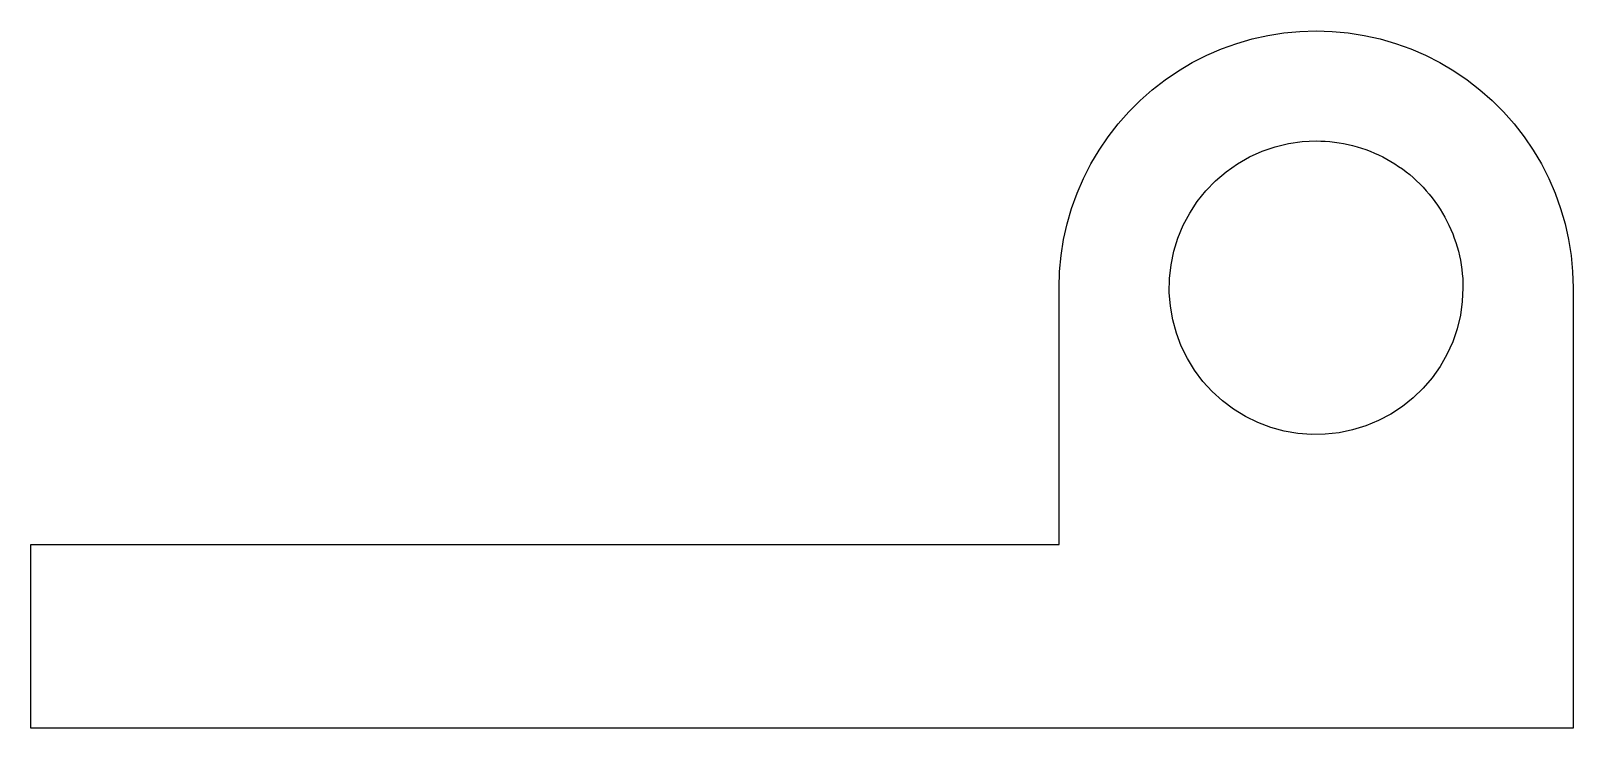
# Model space of a CAD drawing. Header units: metres. Extents: x -33.5 to 8.5, y 0 to 19.
import ezdxf

# ---------------------------------------------------------------- set-up
doc = ezdxf.new("R2010")
doc.units = ezdxf.units.M

msp = doc.modelspace()

# ---------------------------------------------------------------- linework, layer by layer
for points in [[(-5.5, 12), (-5.486, 12.44), (-5.445, 12.877), (-5.376, 13.312), (-5.28, 13.741), (-5.157, 14.163), (-5.008, 14.577), (-4.834, 14.98), (-4.634, 15.372), (-4.41, 15.751), (-4.163, 16.114), (-3.894, 16.462), (-3.603, 16.792), (-3.292, 17.103), (-2.962, 17.394), (-2.614, 17.663), (-2.251, 17.91), (-1.872, 18.134), (-1.48, 18.334), (-1.077, 18.508), (-0.663, 18.657), (-0.241, 18.78), (0.188, 18.876), (0.623, 18.945), (1.06, 18.986), (1.5, 19), (1.94, 18.986), (2.377, 18.945), (2.812, 18.876), (3.241, 18.78), (3.663, 18.657), (4.077, 18.508), (4.48, 18.334), (4.872, 18.134), (5.251, 17.91), (5.614, 17.663), (5.962, 17.394), (6.292, 17.103), (6.603, 16.792), (6.894, 16.462), (7.163, 16.114), (7.41, 15.751), (7.634, 15.372), (7.834, 14.98), (8.008, 14.577), (8.157, 14.163), (8.28, 13.741), (8.376, 13.312), (8.445, 12.877), (8.486, 12.44), (8.5, 12)], [(5.5, 12), (5.482, 11.624), (5.429, 11.25), (5.341, 10.884), (5.219, 10.528), (5.064, 10.184), (4.877, 9.857), (4.661, 9.548), (4.416, 9.262), (4.145, 9), (3.851, 8.764), (3.536, 8.557), (3.203, 8.381), (2.855, 8.236), (2.495, 8.126), (2.126, 8.049), (1.751, 8.008), (1.374, 8.002), (0.999, 8.032), (0.627, 8.096), (0.264, 8.196), (-0.089, 8.329), (-0.427, 8.495), (-0.748, 8.692), (-1.05, 8.918), (-1.328, 9.172), (-1.582, 9.45), (-1.808, 9.752), (-2.005, 10.073), (-2.171, 10.411), (-2.304, 10.764), (-2.404, 11.127), (-2.468, 11.499), (-2.498, 11.874), (-2.492, 12.251), (-2.451, 12.626), (-2.374, 12.995), (-2.264, 13.355), (-2.119, 13.703), (-1.943, 14.036), (-1.736, 14.351), (-1.5, 14.645), (-1.238, 14.916), (-0.952, 15.161), (-0.643, 15.377), (-0.316, 15.564), (0.028, 15.719), (0.384, 15.841), (0.75, 15.929), (1.124, 15.982), (1.5, 16)], [(1.5, 16), (1.626, 15.998), (1.751, 15.992), (1.876, 15.982), (2.001, 15.968), (2.126, 15.951), (2.25, 15.929), (2.373, 15.904), (2.495, 15.874), (2.616, 15.841), (2.736, 15.804), (2.855, 15.764), (2.972, 15.719), (3.089, 15.671), (3.203, 15.619), (3.316, 15.564), (3.427, 15.505), (3.536, 15.443), (3.643, 15.377), (3.748, 15.308), (3.851, 15.236), (3.952, 15.161), (4.05, 15.082), (4.145, 15), (4.238, 14.916), (4.328, 14.828), (4.416, 14.738), (4.5, 14.645), (4.582, 14.55), (4.661, 14.452), (4.736, 14.351), (4.808, 14.248), (4.877, 14.143), (4.943, 14.036), (5.005, 13.927), (5.064, 13.816), (5.119, 13.703), (5.171, 13.589), (5.219, 13.472), (5.264, 13.355), (5.304, 13.236), (5.341, 13.116), (5.374, 12.995), (5.404, 12.873), (5.429, 12.75), (5.451, 12.626), (5.468, 12.501), (5.482, 12.376), (5.492, 12.251), (5.498, 12.126), (5.5, 12)], [(-5.5, 5), (-5.5, 5.14), (-5.5, 5.28), (-5.5, 5.42), (-5.5, 5.56), (-5.5, 5.7), (-5.5, 5.84), (-5.5, 5.98), (-5.5, 6.12), (-5.5, 6.26), (-5.5, 6.4), (-5.5, 6.54), (-5.5, 6.68), (-5.5, 6.82), (-5.5, 6.96), (-5.5, 7.1), (-5.5, 7.24), (-5.5, 7.38), (-5.5, 7.52), (-5.5, 7.66), (-5.5, 7.8), (-5.5, 7.94), (-5.5, 8.08), (-5.5, 8.22), (-5.5, 8.36), (-5.5, 8.5), (-5.5, 8.64), (-5.5, 8.78), (-5.5, 8.92), (-5.5, 9.06), (-5.5, 9.2), (-5.5, 9.34), (-5.5, 9.48), (-5.5, 9.62), (-5.5, 9.76), (-5.5, 9.9), (-5.5, 10.04), (-5.5, 10.18), (-5.5, 10.32), (-5.5, 10.46), (-5.5, 10.6), (-5.5, 10.74), (-5.5, 10.88), (-5.5, 11.02), (-5.5, 11.16), (-5.5, 11.3), (-5.5, 11.44), (-5.5, 11.58), (-5.5, 11.72), (-5.5, 11.86), (-5.5, 12)], [(-5.5, 5), (-5.5, 5.14), (-5.5, 5.28), (-5.5, 5.42), (-5.5, 5.56), (-5.5, 5.7), (-5.5, 5.84), (-5.5, 5.98), (-5.5, 6.12), (-5.5, 6.26), (-5.5, 6.4), (-5.5, 6.54), (-5.5, 6.68), (-5.5, 6.82), (-5.5, 6.96), (-5.5, 7.1), (-5.5, 7.24), (-5.5, 7.38), (-5.5, 7.52), (-5.5, 7.66), (-5.5, 7.8), (-5.5, 7.94), (-5.5, 8.08), (-5.5, 8.22), (-5.5, 8.36), (-5.5, 8.5), (-5.5, 8.64), (-5.5, 8.78), (-5.5, 8.92), (-5.5, 9.06), (-5.5, 9.2), (-5.5, 9.34), (-5.5, 9.48), (-5.5, 9.62), (-5.5, 9.76), (-5.5, 9.9), (-5.5, 10.04), (-5.5, 10.18), (-5.5, 10.32), (-5.5, 10.46), (-5.5, 10.6), (-5.5, 10.74), (-5.5, 10.88), (-5.5, 11.02), (-5.5, 11.16), (-5.5, 11.3), (-5.5, 11.44), (-5.5, 11.58), (-5.5, 11.72), (-5.5, 11.86), (-5.5, 12)], [(8.5, 12), (8.5, 11.76), (8.5, 11.52), (8.5, 11.28), (8.5, 11.04), (8.5, 10.8), (8.5, 10.56), (8.5, 10.32), (8.5, 10.08), (8.5, 9.84), (8.5, 9.6), (8.5, 9.36), (8.5, 9.12), (8.5, 8.88), (8.5, 8.64), (8.5, 8.4), (8.5, 8.16), (8.5, 7.92), (8.5, 7.68), (8.5, 7.44), (8.5, 7.2), (8.5, 6.96), (8.5, 6.72), (8.5, 6.48), (8.5, 6.24), (8.5, 6), (8.5, 5.76), (8.5, 5.52), (8.5, 5.28), (8.5, 5.04), (8.5, 4.8), (8.5, 4.56), (8.5, 4.32), (8.5, 4.08), (8.5, 3.84), (8.5, 3.6), (8.5, 3.36), (8.5, 3.12), (8.5, 2.88), (8.5, 2.64), (8.5, 2.4), (8.5, 2.16), (8.5, 1.92), (8.5, 1.68), (8.5, 1.44), (8.5, 1.2), (8.5, 0.96), (8.5, 0.72), (8.5, 0.48), (8.5, 0.24), (8.5, 0)], [(-33.5, 0), (-33.5, 0.1), (-33.5, 0.2), (-33.5, 0.3), (-33.5, 0.4), (-33.5, 0.5), (-33.5, 0.6), (-33.5, 0.7), (-33.5, 0.8), (-33.5, 0.9), (-33.5, 1), (-33.5, 1.1), (-33.5, 1.2), (-33.5, 1.3), (-33.5, 1.4), (-33.5, 1.5), (-33.5, 1.6), (-33.5, 1.7), (-33.5, 1.8), (-33.5, 1.9), (-33.5, 2), (-33.5, 2.1), (-33.5, 2.2), (-33.5, 2.3), (-33.5, 2.4), (-33.5, 2.5), (-33.5, 2.6), (-33.5, 2.7), (-33.5, 2.8), (-33.5, 2.9), (-33.5, 3), (-33.5, 3.1), (-33.5, 3.2), (-33.5, 3.3), (-33.5, 3.4), (-33.5, 3.5), (-33.5, 3.6), (-33.5, 3.7), (-33.5, 3.8), (-33.5, 3.9), (-33.5, 4), (-33.5, 4.1), (-33.5, 4.2), (-33.5, 4.3), (-33.5, 4.4), (-33.5, 4.5), (-33.5, 4.6), (-33.5, 4.7), (-33.5, 4.8), (-33.5, 4.9), (-33.5, 5)], [(-33.5, 5), (-32.94, 5), (-32.38, 5), (-31.82, 5), (-31.26, 5), (-30.7, 5), (-30.14, 5), (-29.58, 5), (-29.02, 5), (-28.46, 5), (-27.9, 5), (-27.34, 5), (-26.78, 5), (-26.22, 5), (-25.66, 5), (-25.1, 5), (-24.54, 5), (-23.98, 5), (-23.42, 5), (-22.86, 5), (-22.3, 5), (-21.74, 5), (-21.18, 5), (-20.62, 5), (-20.06, 5), (-19.5, 5), (-18.94, 5), (-18.38, 5), (-17.82, 5), (-17.26, 5), (-16.7, 5), (-16.14, 5), (-15.58, 5), (-15.02, 5), (-14.46, 5), (-13.9, 5), (-13.34, 5), (-12.78, 5), (-12.22, 5), (-11.66, 5), (-11.1, 5), (-10.54, 5), (-9.98, 5), (-9.42, 5), (-8.86, 5), (-8.3, 5), (-7.74, 5), (-7.18, 5), (-6.62, 5), (-6.06, 5), (-5.5, 5)], [(-20, 5), (-19.71, 5), (-19.42, 5), (-19.13, 5), (-18.84, 5), (-18.55, 5), (-18.26, 5), (-17.97, 5), (-17.68, 5), (-17.39, 5), (-17.1, 5), (-16.81, 5), (-16.52, 5), (-16.23, 5), (-15.94, 5), (-15.65, 5), (-15.36, 5), (-15.07, 5), (-14.78, 5), (-14.49, 5), (-14.2, 5), (-13.91, 5), (-13.62, 5), (-13.33, 5), (-13.04, 5), (-12.75, 5), (-12.46, 5), (-12.17, 5), (-11.88, 5), (-11.59, 5), (-11.3, 5), (-11.01, 5), (-10.72, 5), (-10.43, 5), (-10.14, 5), (-9.85, 5), (-9.56, 5), (-9.27, 5), (-8.98, 5), (-8.69, 5), (-8.4, 5), (-8.11, 5), (-7.82, 5), (-7.53, 5), (-7.24, 5), (-6.95, 5), (-6.66, 5), (-6.37, 5), (-6.08, 5), (-5.79, 5), (-5.5, 5)], [(8.5, 0), (7.66, 0), (6.82, 0), (5.98, 0), (5.14, 0), (4.3, 0), (3.46, 0), (2.62, 0), (1.78, 0), (0.94, 0), (0.1, 0), (-0.74, 0), (-1.58, 0), (-2.42, 0), (-3.26, 0), (-4.1, 0), (-4.94, 0), (-5.78, 0), (-6.62, 0), (-7.46, 0), (-8.3, 0), (-9.14, 0), (-9.98, 0), (-10.82, 0), (-11.66, 0), (-12.5, 0), (-13.34, 0), (-14.18, 0), (-15.02, 0), (-15.86, 0), (-16.7, 0), (-17.54, 0), (-18.38, 0), (-19.22, 0), (-20.06, 0), (-20.9, 0), (-21.74, 0), (-22.58, 0), (-23.42, 0), (-24.26, 0), (-25.1, 0), (-25.94, 0), (-26.78, 0), (-27.62, 0), (-28.46, 0), (-29.3, 0), (-30.14, 0), (-30.98, 0), (-31.82, 0), (-32.66, 0), (-33.5, 0)]]:
    msp.add_lwpolyline(points)

doc.saveas('drawing.dxf')
